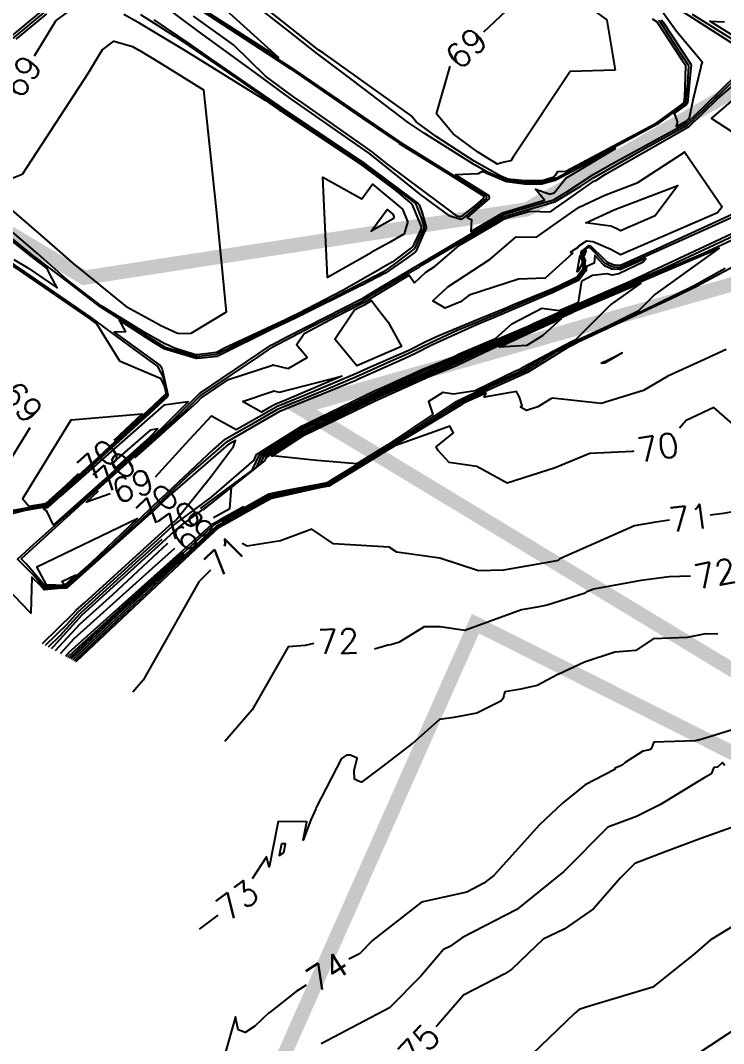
# Model space of a CAD drawing. Header units: metres. Extents: x 729358 to 732680, y 1423022 to 1426117.
# Drawn here: x 730334.4 to 730522, y 1425700.8 to 1425973.9 of the extents above; entities that cross this region are included whole.
import ezdxf

# ---------------------------------------------------------------- set-up
doc = ezdxf.new("R2010")
doc.units = ezdxf.units.M
doc.header["$MEASUREMENT"] = 0
doc.linetypes.add('PHANTOM', pattern=[2.5, 1.25, -0.25, 0.25, -0.25, 0.25, -0.25])
for name, color, linetype in [('36Bound', 6, 'PHANTOM'), ('HR36 IE-Exi_Xref$0$CONTOUR', 8, 'Continuous'), ('HR36 IE-Exi_Xref$0$CONTOURINDEX', 10, 'Continuous'), ('HR36 IE-Exi_Xref$0$CONTOURTEXT', 7, 'Continuous')]:
    doc.layers.add(name, color=color, linetype=linetype)
doc.styles.add('HR36 IE-Exi_Xref$0$5mm', font='simplex', dxfattribs={"height": 5})

msp = doc.modelspace()

# ---------------------------------------------------------------- linework, layer by layer
at = {"layer": '36Bound', "const_width": 3.84}
for points in [[(730289.62, 1426031.78), (730277.2, 1426016.1), (730269.75, 1426006.7), (730241.78, 1425971.41), (730272.49, 1425952.62), (730351.35, 1425905.24), (730469.54, 1425923.49), (730552.01, 1425970.78), (730324.34, 1426107.99)], [(730651.35, 1425723.57), (730689.66, 1425791.16), (730730.52, 1425863.24), (730619.16, 1425930.32), (730510.42, 1425899.52), (730408.63, 1425870.63)]]:
    msp.add_lwpolyline(points, close=True, dxfattribs=at)
msp.add_lwpolyline([(731089.29, 1424869.87), (731097.59, 1425120.07), (731110.41, 1425192.42), (731138.07, 1425349.11), (731186.64, 1425492.9), (731134.88, 1425523.96), (731220.89, 1425664.9), (730803.81, 1425911.35), (730764.78, 1425842.6), (730723.84, 1425770.49), (730682.74, 1425698.76), (730672.5, 1425703.91), (730659.08, 1425710.65), (730650.07, 1425715.18), (730455.78, 1425812.86), (730385.15, 1425653.57), (730390.36, 1425601.87), (730354.83, 1425374.71), (730264.08, 1425176.5), (730117.5, 1425088.87), (729994.08, 1425024.16), (729814.03, 1424892.64)], dxfattribs=at)
at = {"layer": 'HR36 IE-Exi_Xref$0$CONTOUR', "flags": 128}
for points, elevation in [([(730321.25, 1425960.89), (730340.87, 1425977.09), (730340.88, 1425977.1), (730341.03, 1425977.19), (730341.84, 1425977.49), (730350.44, 1425980.49), (730350.66, 1425980.51), (730350.67, 1425980.51), (730354.52, 1425980.02), (730356.34, 1425984.93), (730356.17, 1425986.66), (730353.73, 1425988.37), (730353.7, 1425988.38), (730353.5, 1425988.45), (730353.39, 1425988.45), (730352.02, 1425988.23), (730344.94, 1425986.84), (730344.78, 1425986.76), (730344.75, 1425986.75), (730344.69, 1425986.72), (730342.11, 1425984.35), (730335, 1425977.96), (730333.68, 1425976.75)], 70.5), ([(730511.82, 1425961.97), (730511.87, 1425961.76), (730511.88, 1425961.72), (730511.55, 1425953.54), (730511.41, 1425952.18), (730511.37, 1425952.01), (730511.34, 1425951.96), (730511.21, 1425951.8), (730510.05, 1425950.94), (730503.87, 1425946.39), (730503.86, 1425946.38), (730503.82, 1425946.35), (730479.91, 1425933.56), (730477.7, 1425933.49), (730477.05, 1425932.5), (730476.97, 1425932.45), (730476.71, 1425932.04), (730476.72, 1425932.04), (730474.2, 1425931.27), (730473.95, 1425931.2), (730473.86, 1425931.18), (730473.8, 1425931.18), (730473.79, 1425931.18), (730473.78, 1425931.17), (730469.76, 1425931.12), (730469.23, 1425931.11), (730469.18, 1425931.11), (730469.18, 1425931.11), (730465.32, 1425931.42), (730464.43, 1425931.54), (730464.41, 1425931.54), (730464.25, 1425931.59), (730462.57, 1425932.31), (730455.44, 1425936.36), (730455.43, 1425936.36), (730455.41, 1425936.38), (730452.67, 1425938.1), (730445.34, 1425942.95), (730440, 1425946.85), (730438.81, 1425948.3), (730438.78, 1425948.32), (730415.13, 1425965.28), (730413.95, 1425966.02), (730388.11, 1425986.51)], 69.5), ([(730383.75, 1425976.48), (730403.21, 1425964), (730382.75, 1425982.65)], 70.5), ([(730458.02, 1425970.91), (730463.94, 1425976.5), (730477.07, 1425981.61), (730483.9, 1425979.04), (730490.82, 1425974.04), (730490.89, 1425973.98), (730493.03, 1425960.67)], 69), ([(730338.14, 1425964.44), (730343.83, 1425973.78), (730343.92, 1425973.88), (730349.38, 1425977.92)], 69), ([(730378.15, 1425979.63), (730400.33, 1425964.96), (730406.36, 1425961.09), (730425.59, 1425947.79), (730435.39, 1425941.12), (730435.4, 1425941.11), (730435.41, 1425941.1), (730449, 1425932.68)], 69.5), ([(730333.2, 1425968.95), (730335.67, 1425971), (730341.38, 1425975.71)], 69.5), ([(730361.98, 1425975.63), (730365.78, 1425973.44), (730365.86, 1425973.4), (730378.27, 1425965.86), (730399.64, 1425952.63), (730403.39, 1425950.04), (730403.83, 1425949.74), (730404.26, 1425949.45), (730425.47, 1425935.24), (730434.23, 1425928.73), (730438.65, 1425925.06), (730438.81, 1425924.84), (730441.29, 1425918.91), (730441.32, 1425918.49), (730441.16, 1425917.93), (730439.33, 1425914.2), (730439.1, 1425913.67), (730438.98, 1425913.53), (730438.96, 1425913.51), (730433.55, 1425909.35), (730430.74, 1425907.78), (730430.65, 1425907.73), (730420.24, 1425901.75), (730408.54, 1425895.65), (730407.41, 1425895.11), (730407.4, 1425895.1), (730407.39, 1425895.1), (730405.05, 1425894.01), (730388.84, 1425886.38), (730386.65, 1425885.29), (730386.63, 1425885.28), (730386.51, 1425885.25), (730385.86, 1425885.19), (730381.49, 1425884.6), (730381.47, 1425884.6), (730381.28, 1425884.62), (730380.58, 1425884.82), (730375.5, 1425886.39), (730373.01, 1425887.53), (730372.89, 1425887.59), (730367.6, 1425890.51), (730357.24, 1425896.88), (730355.91, 1425897.73), (730355.88, 1425897.75), (730346.81, 1425904.7)], 69), ([(730366.37, 1425975.51), (730375.39, 1425969.85), (730379.5, 1425967.07), (730393.75, 1425957.22), (730404.13, 1425950.01), (730414.39, 1425943.17), (730425.59, 1425935.66), (730433.25, 1425929.98), (730439.72, 1425925.13), (730439.83, 1425925), (730439.84, 1425924.97), (730439.9, 1425924.88), (730441.44, 1425920.81), (730442.03, 1425918.79), (730442.05, 1425918.63), (730442.04, 1425918.51), (730442.01, 1425918.42), (730440.73, 1425915.81), (730439.51, 1425913.03), (730439.44, 1425912.93), (730439.36, 1425912.84), (730434.04, 1425908.75), (730431.29, 1425906.88), (730431.24, 1425906.84), (730431.22, 1425906.83), (730417.03, 1425899.44), (730416.06, 1425898.97), (730407.5, 1425894.73), (730407.5, 1425894.72), (730407.49, 1425894.72), (730395.36, 1425889.02), (730386.86, 1425884.77), (730386.78, 1425884.75), (730386.71, 1425884.73), (730384.2, 1425884.48), (730381.46, 1425884.12), (730381.38, 1425884.12), (730381.26, 1425884.13), (730377.49, 1425885.25), (730373.01, 1425886.63), (730372.96, 1425886.65), (730372.88, 1425886.69), (730363.37, 1425892.54), (730355.56, 1425897.55), (730355.54, 1425897.56), (730347.33, 1425903.84)], 69.5), ([(730449, 1425932.68), (730457.79, 1425927.2), (730457.91, 1425927.07), (730457.95, 1425926.9), (730457.98, 1425926.67), (730457.93, 1425926.49), (730457.84, 1425926.39), (730455.72, 1425924.54), (730451.94, 1425921.56), (730451.75, 1425921.47), (730451.69, 1425921.46), (730451.47, 1425921.47), (730451.32, 1425921.55), (730450.81, 1425921.7), (730450.79, 1425921.71), (730432.33, 1425935.52), (730427.99, 1425938.99), (730427.98, 1425939), (730427.97, 1425939.01), (730409.98, 1425951.63), (730407.21, 1425953.56), (730399.72, 1425959.07), (730391.22, 1425967.42), (730380.51, 1425975.07)], 69.5), ([(730505.44, 1425974.09), (730505.88, 1425973.42), (730513.23, 1425962.26), (730513.24, 1425962.25), (730513.24, 1425962.23), (730513.32, 1425961.93), (730513.29, 1425961.23), (730512.34, 1425951.85), (730512.34, 1425951.84), (730512.14, 1425951.5), (730512.14, 1425951.5), (730508.83, 1425949.05), (730509.71, 1425946.75), (730509.6, 1425946.69), (730509.58, 1425946.68), (730509.31, 1425945.58), (730511.97, 1425947.03), (730511.97, 1425947.03), (730512.07, 1425947.1), (730512.29, 1425947.31), (730512.94, 1425947.94), (730513.88, 1425952.74), (730516.03, 1425961.5), (730516.02, 1425961.69), (730515.98, 1425961.75), (730515.99, 1425961.77), (730516.35, 1425962.69), (730509.45, 1425970.93), (730505.62, 1425976.34)], 70.5), ([(730530.27, 1425965.17), (730513.75, 1425975.51)], 69.5), ([(730502.98, 1425974.34), (730504.14, 1425973.66), (730504.3, 1425973.51), (730504.3, 1425973.5), (730504.31, 1425973.5), (730510.87, 1425963.41), (730511.8, 1425962.01), (730511.82, 1425961.97)], 69.5), ([(730531.05, 1425965.76), (730518.3, 1425973.74), (730522.25, 1425973.54)], 69), ([(730327.18, 1425929.84), (730334.85, 1425932.88), (730334.86, 1425932.9), (730352.5, 1425959.94), (730356.29, 1425966.15), (730356.33, 1425966.2), (730359.28, 1425968.39), (730359.39, 1425968.4), (730364.25, 1425966.99), (730364.3, 1425966.97), (730365.98, 1425966.01), (730366.01, 1425965.99), (730371.49, 1425962.66), (730383.18, 1425955.42), (730386.64, 1425922.58), (730389.29, 1425896.04), (730379.79, 1425890.3)], 68.5), ([(730493.03, 1425960.67), (730481.07, 1425960.26), (730465.88, 1425937.41), (730465.84, 1425937.39), (730465.22, 1425936.42), (730463.48, 1425936.05), (730463.47, 1425936.05), (730461.57, 1425935.57), (730461.46, 1425935.6), (730456.37, 1425938.86), (730456.36, 1425938.87), (730449.86, 1425943.62), (730445.41, 1425949.02), (730449.04, 1425961.69)], 69), ([(730347.33, 1425903.84), (730338.51, 1425910.51), (730338.5, 1425910.52), (730316.25, 1425928.58), (730304.69, 1425937.83), (730304.57, 1425937.99), (730304.54, 1425938.19), (730304.51, 1425938.3), (730304.52, 1425938.39), (730305.02, 1425939.75), (730306.31, 1425943.82), (730306.39, 1425943.95), (730306.42, 1425944), (730320.28, 1425957.97), (730321.89, 1425959.6), (730321.94, 1425959.64), (730321.94, 1425959.64), (730323.11, 1425960.61)], 69.5), ([(730382.56, 1425873.89), (730397.94, 1425884.23), (730401.47, 1425886.6), (730401.53, 1425886.64), (730401.54, 1425886.64), (730412.06, 1425892.17), (730425.82, 1425899.18), (730425.84, 1425899.2), (730436.26, 1425905.47), (730440.83, 1425908.17), (730440.85, 1425908.19), (730453.15, 1425915.44), (730463.39, 1425921.52), (730463.44, 1425921.54), (730463.5, 1425921.57), (730468.93, 1425923.21), (730476.88, 1425925.48), (730476.96, 1425925.51), (730476.99, 1425925.53), (730483.89, 1425929.71), (730487.34, 1425931.98), (730487.35, 1425931.99), (730501.27, 1425939.91), (730512.33, 1425945.93), (730512.4, 1425945.98), (730512.43, 1425946.01), (730521.86, 1425955.1), (730525.69, 1425958.86)], 69.5), ([(730439.55, 1425903.87), (730442.54, 1425906.68), (730442.57, 1425906.69), (730445.04, 1425908.31), (730451.55, 1425913.88), (730461.16, 1425919.56), (730463.65, 1425921.04), (730463.66, 1425921.04), (730463.75, 1425921.08), (730465.06, 1425921.48), (730470.29, 1425922.97), (730475.79, 1425922.83), (730477.61, 1425924.14), (730477.7, 1425924.17), (730487.38, 1425930.99), (730487.61, 1425931.1), (730487.92, 1425931.22), (730490.51, 1425932.91), (730510.19, 1425944.12), (730512.51, 1425945.38), (730512.61, 1425945.45), (730512.62, 1425945.46), (730520.32, 1425952.89), (730525.89, 1425957.67)], 69), ([(730346.81, 1425904.7), (730339, 1425911.61), (730338.98, 1425911.62), (730312.39, 1425934.38), (730310.54, 1425941.19), (730327.56, 1425947.94), (730327.6, 1425947.97), (730331.26, 1425953.58)], 69), ([(730549.64, 1425939.12), (730539.08, 1425933.28), (730531.5, 1425939.47), (730531.48, 1425939.45), (730518.78, 1425947.75), (730526.61, 1425954.47), (730527.58, 1425954.34), (730527.63, 1425954.32), (730539.09, 1425949.25), (730545.71, 1425946.96), (730545.77, 1425946.93), (730549.35, 1425944.17), (730549.41, 1425944.09), (730550.35, 1425942.17), (730550.37, 1425941.84), (730549.77, 1425939.3), (730549.64, 1425939.12)], 68.5), ([(730456.52, 1425932.98), (730456.49, 1425932.98), (730450.49, 1425932.72), (730459.32, 1425927.22), (730459.34, 1425927.2), (730459.35, 1425927.17), (730459.45, 1425926.42), (730459.44, 1425926.39), (730459.43, 1425926.38), (730453.61, 1425921.29), (730454.63, 1425920.79), (730454.74, 1425920.77), (730454.51, 1425917.53), (730462.88, 1425922.5), (730463, 1425922.55), (730463.01, 1425922.55), (730474.25, 1425925.94), (730471.77, 1425928.83), (730475.7, 1425927.53), (730475.73, 1425927.53), (730475.75, 1425927.53), (730475.81, 1425927.62), (730476.77, 1425927.89), (730476.8, 1425927.9), (730479.93, 1425931.77), (730479.94, 1425931.77), (730493.14, 1425939.77), (730477.38, 1425931.32), (730477.37, 1425931.32), (730477.28, 1425931.28), (730477.05, 1425931.21), (730473.78, 1425930.26), (730473.77, 1425930.26), (730473.77, 1425930.26), (730473.71, 1425930.25), (730473.61, 1425930.23), (730473.34, 1425930.23), (730469.03, 1425930.17), (730469.03, 1425930.17), (730468.97, 1425930.17), (730468.91, 1425930.18), (730464.27, 1425930.79), (730464.13, 1425930.82), (730464.11, 1425930.83), (730457.62, 1425933.61), (730456.52, 1425932.98)], 70.5), ([(730466.67, 1425916.13), (730466.72, 1425916.15), (730472.06, 1425916.01), (730479.36, 1425921.23), (730479.4, 1425921.24), (730483.46, 1425924.1), (730490.3, 1425927.29), (730499.15, 1425930.64), (730511.56, 1425938.76), (730511.62, 1425938.8), (730521.61, 1425924.12), (730520.4, 1425922.51), (730494.49, 1425911.31), (730491.91, 1425912.77), (730487.36, 1425914.72), (730487.1, 1425914.77), (730485.53, 1425914.98), (730485.38, 1425914.94), (730485.21, 1425914.86), (730483.19, 1425913.53), (730483.09, 1425913.31), (730481.12, 1425912.04), (730481.5, 1425911.86), (730481.75, 1425911.78), (730474.43, 1425905.11), (730467.27, 1425904.86), (730454.07, 1425900.58), (730451.81, 1425898.77), (730447.69, 1425897.12), (730444.44, 1425899.03), (730448.43, 1425902.78), (730448.44, 1425902.79), (730459.73, 1425910.19), (730466.67, 1425916.13)], 68.5), ([(730436.77, 1425916.91), (730436.69, 1425916.81), (730432.67, 1425914.57), (730427.95, 1425911.93), (730427.91, 1425911.91), (730416.32, 1425905.25), (730415.04, 1425932.04), (730425.45, 1425926.3), (730428.31, 1425930.2), (730436.2, 1425923.64), (730436.29, 1425923.52), (730437.66, 1425920.24), (730437.67, 1425920.01), (730436.77, 1425916.91)], 68.5), ([(730379.79, 1425890.3), (730379.71, 1425890.28), (730376.41, 1425890.34), (730376.28, 1425890.37), (730371.65, 1425892.5), (730371.59, 1425892.52), (730362.76, 1425897.4), (730362.74, 1425897.41), (730348.5, 1425909), (730340, 1425916.51), (730340, 1425916.52), (730328.02, 1425926.77)], 68.5), ([(730524.62, 1425921.51), (730517.78, 1425918.37), (730494.55, 1425907.97), (730494.45, 1425907.95), (730494.32, 1425907.93), (730493.7, 1425907.99), (730492.51, 1425908.04), (730492.44, 1425908.06), (730492.33, 1425908.09), (730491.64, 1425908.4), (730490.59, 1425908.91), (730490.52, 1425908.96), (730490.42, 1425909.03), (730488.03, 1425911.64), (730486.46, 1425913.14), (730486.32, 1425913.24), (730486.13, 1425913.25), (730486.08, 1425913.26), (730486, 1425913.27), (730485.87, 1425913.26), (730485.8, 1425913.24), (730485.28, 1425912.95), (730484.44, 1425912.31), (730484.33, 1425912.19), (730484.29, 1425912.04), (730484.24, 1425911.84), (730484.26, 1425911.74), (730484.49, 1425911.07), (730485.04, 1425909.78), (730485.05, 1425909.74), (730485.07, 1425909.62), (730485.01, 1425909.09), (730484.89, 1425907.49), (730484.86, 1425907.4), (730484.79, 1425907.22), (730484.78, 1425907.19), (730484.28, 1425906.52), (730483.21, 1425905.05), (730483.15, 1425905), (730483.04, 1425904.9), (730480.68, 1425903.77), (730476.48, 1425901.77), (730470.45, 1425899.29), (730462.09, 1425895.72), (730456.75, 1425893.53), (730450.92, 1425891.13), (730444.01, 1425887.97), (730441.13, 1425886.53), (730438.32, 1425885.13), (730432.35, 1425882.51), (730424.08, 1425878.8), (730424.07, 1425878.79), (730415.89, 1425875.32), (730403.12, 1425870.14), (730403.07, 1425870.12), (730403.02, 1425870.09), (730395.39, 1425865.65), (730388.77, 1425861.91), (730388.76, 1425861.9), (730385.79, 1425859.32), (730371.78, 1425846.16), (730371.77, 1425846.15), (730359.08, 1425834.03), (730346.65, 1425822.96), (730346.53, 1425822.89), (730346.4, 1425822.84), (730346.34, 1425822.83), (730342.64, 1425822.92), (730341.06, 1425822.76), (730335.84, 1425828.87), (730334.53, 1425830.16), (730349.81, 1425844.18), (730367.68, 1425860.08), (730367.68, 1425860.08), (730378.34, 1425869.67), (730382.51, 1425873.85), (730382.53, 1425873.87), (730382.56, 1425873.89)], 69.5), ([(730524.47, 1425922.17), (730503.42, 1425912.52), (730494.51, 1425908.53), (730494.33, 1425908.5), (730494.28, 1425908.49), (730493.11, 1425908.6), (730492.7, 1425908.61), (730492.57, 1425908.65), (730492.53, 1425908.66), (730491.3, 1425909.22), (730490.98, 1425909.38), (730490.84, 1425909.47), (730490.81, 1425909.49), (730490.08, 1425910.29), (730486.58, 1425913.65), (730486.51, 1425913.69), (730486.06, 1425913.71), (730486.04, 1425913.72), (730486, 1425913.72), (730485.95, 1425913.72), (730485.91, 1425913.71), (730485.67, 1425913.57), (730484.05, 1425912.34), (730484, 1425912.29), (730483.98, 1425912.22), (730483.87, 1425911.83), (730483.88, 1425911.79), (730484.33, 1425910.5), (730484.64, 1425909.79), (730484.65, 1425909.7), (730484.66, 1425909.63), (730484.52, 1425908.37), (730484.47, 1425907.66), (730484.41, 1425907.49), (730484.38, 1425907.41), (730484.35, 1425907.36), (730483.44, 1425906.14), (730482.93, 1425905.44), (730482.82, 1425905.34), (730482.76, 1425905.3), (730478.18, 1425903.1), (730476.4, 1425902.25), (730465.91, 1425897.95), (730464.18, 1425897.21), (730455.47, 1425893.65), (730445.99, 1425889.73), (730443.66, 1425888.67), (730442.69, 1425888.18), (730437.97, 1425885.82), (730427.95, 1425881.43), (730424.04, 1425879.67), (730424.03, 1425879.67), (730410.32, 1425873.85), (730402.69, 1425870.76), (730402.66, 1425870.74), (730402.58, 1425870.7), (730398.03, 1425868.05), (730391.9, 1425864.58), (730385.3, 1425868.3), (730385.28, 1425868.27), (730378.36, 1425860.88), (730370.34, 1425851.96)], 69), ([(730382.36, 1425843.64), (730395.43, 1425853.26), (730396.3, 1425854.01), (730396.31, 1425854.04), (730398.04, 1425857.8), (730398.04, 1425857.81), (730406.99, 1425863.47), (730409.53, 1425865.11), (730409.54, 1425865.12), (730414.47, 1425867.5), (730429.18, 1425874.61), (730429.18, 1425874.61), (730429.18, 1425874.61), (730432.94, 1425876.3), (730442.3, 1425880.51), (730444.54, 1425881.43), (730450.23, 1425883.76), (730454.48, 1425885.77), (730470.05, 1425892.41), (730471.31, 1425892.97), (730481.36, 1425897.47), (730481.37, 1425897.48), (730491.9, 1425902.12), (730496.07, 1425903.89), (730526.85, 1425918.32)], 69.5), ([(730322.12, 1425915.79), (730335.42, 1425906.83), (730343.41, 1425901.32), (730353.11, 1425894.63), (730353.11, 1425894.63), (730364.97, 1425885.89), (730370.85, 1425881.62), (730370.89, 1425881.58), (730371, 1425881.43), (730371.05, 1425881.36), (730372.42, 1425878.66), (730373.42, 1425874.26), (730373.43, 1425874.22), (730373.43, 1425874.1), (730373.37, 1425874), (730373.29, 1425873.75), (730361.18, 1425862.42), (730341.44, 1425844.42), (730341.43, 1425844.42), (730341.34, 1425844.37), (730341.21, 1425844.3), (730329.87, 1425842.38)], 69.5), ([(730342.63, 1425806.26), (730343.23, 1425806.84), (730350.83, 1425815.19), (730372.17, 1425834.53), (730376.84, 1425838.76), (730376.85, 1425838.77), (730385.68, 1425845.27), (730397.3, 1425854.59), (730397.31, 1425854.59), (730398.69, 1425857.62), (730398.71, 1425857.64), (730405.39, 1425861.86), (730409.69, 1425864.65), (730409.71, 1425864.66), (730418.06, 1425868.69), (730429.34, 1425874.14), (730429.34, 1425874.15), (730429.35, 1425874.15), (730435.33, 1425876.83), (730442.47, 1425880.04), (730445.97, 1425881.48), (730450.4, 1425883.3), (730457.48, 1425886.65), (730470.16, 1425892.06), (730473.49, 1425893.55), (730481.47, 1425897.12), (730481.49, 1425897.13), (730489.85, 1425900.81), (730506.35, 1425907.82), (730526.16, 1425917.11)], 69), ([(730383.07, 1425843.13), (730398.43, 1425855.44), (730398.44, 1425855.44), (730399.35, 1425857.44), (730399.37, 1425857.46), (730403.79, 1425860.25), (730409.86, 1425864.18), (730409.88, 1425864.19), (730421.64, 1425869.88), (730429.51, 1425873.68), (730429.51, 1425873.68), (730429.52, 1425873.68), (730437.71, 1425877.36), (730442.64, 1425879.58), (730447.4, 1425881.53), (730450.56, 1425882.83), (730460.49, 1425887.53), (730470.28, 1425891.7), (730475.68, 1425894.12), (730481.59, 1425896.77), (730481.61, 1425896.78), (730487.8, 1425899.51), (730516.62, 1425911.76), (730525.46, 1425915.9)], 68.5), ([(730529.56, 1425910.79), (730517.23, 1425904.23), (730514.3, 1425902.61), (730514.29, 1425902.6), (730514.27, 1425902.59), (730509.57, 1425900.28), (730483.18, 1425888.04), (730482.38, 1425887.58), (730481.39, 1425887.06), (730481.39, 1425887.06), (730481.31, 1425887.02), (730480.74, 1425886.66), (730480.68, 1425886.79), (730480.68, 1425886.79), (730469.7, 1425879.92), (730469.69, 1425879.92), (730456.43, 1425873.97), (730451.76, 1425871.72), (730451.72, 1425871.7), (730451.71, 1425871.69), (730446.95, 1425868.5), (730430.55, 1425858.64), (730424.05, 1425854.68), (730416.5, 1425850.09), (730416.4, 1425850.05), (730416.33, 1425850.03), (730408.41, 1425848.48), (730401.06, 1425846.86), (730401, 1425846.84), (730400.91, 1425846.8), (730393.67, 1425842.76), (730386.59, 1425838.81), (730368.19, 1425821.96), (730348.33, 1425803.2), (730348.32, 1425803.21)], 69), ([(730483.1, 1425906.9), (730482.97, 1425906.77), (730482.95, 1425906.79), (730483.71, 1425911.25), (730484.17, 1425909.93), (730484.23, 1425909.79), (730484.25, 1425909.66), (730484.25, 1425909.65), (730484.14, 1425908.65), (730484.09, 1425908.56), (730483.1, 1425906.9)], 68.5), ([(730331.69, 1425908.76), (730335, 1425906.53), (730352.3, 1425894.59), (730352.92, 1425894.16), (730352.93, 1425894.16), (730354.71, 1425892.84), (730360.78, 1425882.99), (730371.45, 1425878.52), (730371.53, 1425878.45), (730371.63, 1425878.53), (730372.67, 1425876.48), (730373.11, 1425874.56), (730373.13, 1425874.5), (730373.12, 1425874.3), (730373.02, 1425874.14), (730372.99, 1425874.03), (730353.73, 1425856.01), (730341.31, 1425844.68), (730341.3, 1425844.68), (730341.15, 1425844.61), (730341.07, 1425844.57), (730330.36, 1425842.75)], 69), ([(730522.46, 1425907.66), (730514, 1425902.99), (730514, 1425902.99), (730513.96, 1425902.97), (730500.36, 1425896.3), (730481.27, 1425887.44), (730481.22, 1425887.41), (730477.04, 1425885.22), (730469, 1425880.19), (730468.99, 1425880.19), (730459.79, 1425876.06), (730451.02, 1425871.83), (730451, 1425871.82), (730450.97, 1425871.81), (730442.04, 1425865.83), (730430.48, 1425858.88), (730420.98, 1425853.09), (730416.43, 1425850.33), (730416.3, 1425850.28), (730416.26, 1425850.26), (730405.74, 1425848.22), (730400.86, 1425847.14), (730400.82, 1425847.12), (730400.71, 1425847.08), (730391.07, 1425841.69), (730388.18, 1425840.08)], 68.5), ([(730364.88, 1425857.1), (730367.81, 1425859.7), (730367.81, 1425859.7), (730381.54, 1425872.04), (730382.7, 1425873.22), (730382.74, 1425873.25), (730382.75, 1425873.25), (730389.9, 1425878.06), (730401.64, 1425881.91), (730401.67, 1425881.95), (730405.81, 1425881.02), (730405.82, 1425881.02), (730410.87, 1425883.94), (730408.06, 1425887.34), (730410.09, 1425890.37), (730418.46, 1425894.77), (730425.94, 1425898.58), (730425.99, 1425898.61), (730438.1, 1425905.9), (730439.55, 1425903.87)], 69), ([(730429.85, 1425872.75), (730429.85, 1425872.75), (730442.48, 1425878.42), (730442.97, 1425878.65), (730450.26, 1425881.64), (730450.9, 1425881.9), (730466.49, 1425889.29), (730470.51, 1425891), (730480.04, 1425895.27), (730481.81, 1425896.06), (730481.85, 1425896.08), (730483.7, 1425896.9), (730499.87, 1425903.77), (730499.88, 1425903.77), (730491.96, 1425898.05), (730482.43, 1425888.57), (730481.96, 1425888.34), (730481.38, 1425888.07), (730481.38, 1425888.07), (730468.57, 1425881.33), (730467.6, 1425880.73), (730467.6, 1425880.73), (730466.49, 1425880.23), (730455.69, 1425875.03), (730449.94, 1425874.16), (730447.08, 1425874.56), (730447.05, 1425874.54), (730443.26, 1425872.21), (730444.45, 1425868.66), (730432.22, 1425860.48), (730430.34, 1425859.35), (730424.1, 1425855.55), (730413.52, 1425856.43), (730413.43, 1425856.41), (730401.64, 1425857.71), (730401.41, 1425857.57), (730401.41, 1425857.57), (730410.19, 1425863.24), (730410.22, 1425863.26), (730428.82, 1425872.25), (730429.84, 1425872.75), (730429.85, 1425872.75)], 67.5), ([(730429.6, 1425897.04), (730432.52, 1425893.34), (730436.06, 1425886.88), (730424.17, 1425881.7), (730418.28, 1425888.85), (730423.52, 1425896.66), (730424.87, 1425897.37), (730426.07, 1425897.98), (730426.13, 1425898.01), (730428.08, 1425899.18), (730429.6, 1425897.04)], 68.5), ([(730462.05, 1425886.64), (730469.5, 1425890.17), (730470.62, 1425890.65), (730478.79, 1425894.3), (730473.8, 1425889.8), (730469.53, 1425887.13), (730462.05, 1425886.64)], 67), ([(730522.71, 1425886.1), (730515.92, 1425882.94), (730507.12, 1425878.92), (730500.63, 1425875.11), (730489.34, 1425871.62), (730476.35, 1425873.06), (730475.9, 1425872.92), (730475.89, 1425872.92), (730475.89, 1425872.92), (730472.41, 1425870.75), (730469.39, 1425869.79), (730467.84, 1425870.65), (730468.26, 1425871.04), (730467.65, 1425873.06), (730467.52, 1425873.31), (730467.17, 1425873.93), (730467.04, 1425874.19), (730466.7, 1425874.81), (730458.15, 1425873.35), (730458.63, 1425874.37), (730453.08, 1425871.88), (730452.5, 1425871.6), (730452.45, 1425871.58), (730452.45, 1425871.58), (730451.85, 1425871.18), (730430.62, 1425858.4), (730427.12, 1425856.27), (730416.56, 1425849.85), (730416.5, 1425849.83), (730416.4, 1425849.79), (730411.08, 1425848.75), (730401.26, 1425846.59), (730401.17, 1425846.55), (730401.12, 1425846.53), (730396.28, 1425843.83), (730386.86, 1425838.57), (730374.66, 1425827.4), (730348.78, 1425802.96), (730348.77, 1425802.96)], 69.5), ([(730489.38, 1425882.41), (730489.38, 1425882.41), (730489.98, 1425882.74), (730490.01, 1425882.73), (730491.05, 1425883.24), (730494.95, 1425885.14), (730490.43, 1425882.48), (730490.1, 1425882.38), (730489.72, 1425882.42), (730489.47, 1425882.35), (730489.38, 1425882.41)], 69), ([(730393.58, 1425872.21), (730401.83, 1425874.92), (730401.93, 1425875.01), (730403.52, 1425874.65), (730420.11, 1425878.9), (730404.74, 1425872.38), (730402.26, 1425871.37), (730402.25, 1425871.36), (730402.13, 1425871.3), (730400.67, 1425870.45), (730398.69, 1425869.33), (730393.58, 1425872.21)], 68.5), ([(730343.04, 1425839.15), (730367.42, 1425860.84), (730367.42, 1425860.84), (730371.94, 1425864.91), (730379.07, 1425872.07), (730372.66, 1425871.22), (730345.15, 1425847.03), (730341.7, 1425843.89), (730341.7, 1425843.89), (730341.47, 1425843.77), (730341.29, 1425843.74), (730340.47, 1425843.54), (730341.04, 1425843.04), (730341.04, 1425843.03), (730341.21, 1425843.08), (730343.04, 1425839.15)], 70.5), ([(730334.94, 1425846.19), (730334.99, 1425846.29), (730347.92, 1425867.25), (730366.84, 1425868.84), (730359.28, 1425861.77)], 68.5), ([(730326.23, 1425847.92), (730326.24, 1425847.96), (730336.91, 1425865.24)], 69), ([(730359.42, 1425854.22), (730367.29, 1425861.22), (730367.29, 1425861.22), (730368.75, 1425862.53), (730371.05, 1425864.84), (730368.98, 1425864.56), (730358.78, 1425855.6), (730359.42, 1425854.22)], 71), ([(730340.24, 1425807.54), (730348.43, 1425815.55), (730349.23, 1425816.43), (730351.47, 1425818.46), (730375.24, 1425840.01), (730375.36, 1425840.09), (730375.93, 1425840.59), (730385.1, 1425851.95), (730391.18, 1425860.13), (730391.2, 1425860.19), (730391.71, 1425861.79), (730390.11, 1425860.86), (730389.85, 1425860.71), (730389.78, 1425860.66), (730374.92, 1425847.77), (730372.72, 1425845.7), (730372.72, 1425845.7), (730370.73, 1425843.8), (730346.78, 1425822.46), (730346.75, 1425822.45), (730346.5, 1425822.34), (730346.49, 1425822.34), (730345.52, 1425822.36), (730340.7, 1425821.86), (730339.71, 1425823.01), (730337.38, 1425825.31), (730337.13, 1425815.64), (730336.78, 1425816.01), (730329.01, 1425824.16)], 70.5), ([(730349.72, 1425852.82), (730346.28, 1425849.6), (730341.17, 1425844.95), (730341.16, 1425844.94), (730340.97, 1425844.85), (730340.94, 1425844.83), (730336.61, 1425844.1), (730334.94, 1425846.19)], 68.5), ([(730358.28, 1425847.51), (730351.95, 1425845.31), (730355.2, 1425848.3)], 69), ([(730346.43, 1425804.22), (730346.43, 1425804.22), (730347.27, 1425805.14), (730385.38, 1425839.24), (730385.66, 1425839.51), (730385.66, 1425839.51), (730393.89, 1425844.04), (730387.49, 1425840.47)], 67.5), ([(730523.9, 1425842.6), (730521.99, 1425842.23), (730521.27, 1425842.2), (730518.41, 1425841.84)], 71), ([(730365.5, 1425840.84), (730353.25, 1425829.14), (730346.58, 1425823.2), (730346.42, 1425823.12), (730346.35, 1425823.09), (730346.27, 1425823.08), (730341.32, 1425823.2), (730341.32, 1425823.2), (730338.69, 1425828.02), (730365.7, 1425841.03)], 69), ([(730507.54, 1425840.45), (730503.9, 1425839.98), (730498.24, 1425838.97), (730478.34, 1425830.13), (730477.85, 1425829.75), (730475.57, 1425829.27), (730463.31, 1425827.15), (730456.61, 1425826.92), (730446.32, 1425830.36), (730434.83, 1425831.99), (730432.77, 1425833.29), (730417.88, 1425834.16), (730412.09, 1425838.13), (730403.78, 1425834.99), (730394.87, 1425833.51), (730393.49, 1425834.22)], 71), ([(730341.83, 1425806.69), (730344.96, 1425809.74), (730350.3, 1425815.6), (730365.27, 1425829.17), (730372.2, 1425835.46)], 69.5), ([(730343.74, 1425805.67), (730343.74, 1425805.67), (730350.16, 1425812.72), (730359.05, 1425820.67), (730373.71, 1425834.37)], 68.5), ([(730377.53, 1425831.96), (730348.78, 1425805.64), (730346.97, 1425803.93), (730346.96, 1425803.94)], 67.5), ([(730378.02, 1425831.44), (730361.72, 1425816.52), (730347.88, 1425803.45), (730347.87, 1425803.45)], 68.5), ([(730349.12, 1425825.88), (730347.42, 1425824.26), (730346.52, 1425823.45), (730346.3, 1425823.34), (730346.29, 1425823.34), (730346.19, 1425823.33), (730345.65, 1425823.34), (730345.8, 1425823.45), (730345.44, 1425824.11), (730349.12, 1425825.88)], 68.5), ([(730385.1, 1425827.13), (730381.97, 1425824.06), (730367.08, 1425797.78), (730364.33, 1425794.61)], 71), ([(730520.51, 1425810.08), (730517.2, 1425810.14), (730512.32, 1425809.18), (730503.19, 1425808.83), (730498.6, 1425805.72), (730493, 1425805.27), (730484.85, 1425802.61), (730477.84, 1425799.26), (730477.81, 1425799.25), (730472.26, 1425796.36), (730467.86, 1425795.41), (730463.67, 1425794.65), (730463.46, 1425794), (730463.37, 1425793.7), (730463.15, 1425793.05), (730463.06, 1425792.75), (730462.57, 1425792.15), (730456.11, 1425789), (730450.02, 1425787.76), (730446.2, 1425787.28), (730438.86, 1425780.81), (730438.84, 1425780.79), (730431.06, 1425774.84), (730425.34, 1425770.51), (730425.01, 1425770.67), (730424.43, 1425770.93), (730424.1, 1425771.09), (730423.52, 1425771.35), (730423.39, 1425773.69), (730424.19, 1425776.95), (730424.19, 1425776.96), (730422.46, 1425777.78), (730421.36, 1425777.71), (730420.07, 1425776.9), (730413.31, 1425763.8), (730413.31, 1425763.79), (730413.17, 1425763.39), (730411.88, 1425760.44), (730409.78, 1425755.08), (730410.78, 1425759.98), (730403.15, 1425760.06), (730400.75, 1425747.82), (730400, 1425750.57), (730396.15, 1425744.72)], 73), ([(730522.31, 1425775.03), (730521.71, 1425775.69), (730521.63, 1425775.69), (730520.42, 1425774.53), (730519.42, 1425774.49), (730519.07, 1425773.67), (730519.03, 1425773.57), (730518.66, 1425772.76), (730518.62, 1425772.66), (730517.02, 1425771.82), (730517.02, 1425771.82), (730516.79, 1425771.68), (730505.15, 1425764.56), (730498.74, 1425761.39), (730491.08, 1425758.48), (730479.47, 1425746.78), (730479.44, 1425746.75), (730479.36, 1425746.69), (730466.8, 1425736.55), (730452.34, 1425729.08), (730448.92, 1425726.7), (730447.25, 1425725.84), (730441.18, 1425718.78), (730432.86, 1425710.32), (730426.05, 1425706.76), (730414.6, 1425700.7)], 74.5), ([(730534.95, 1425762.26), (730515.98, 1425755.54), (730506, 1425751.76), (730498.31, 1425748.84), (730494.52, 1425745.03), (730487.27, 1425736.72), (730479.45, 1425731.28), (730473.85, 1425728.58), (730465.48, 1425720.64), (730463.65, 1425719.37), (730452.6, 1425713.68), (730445.78, 1425705.76), (730445.22, 1425705.17)], 75), ([(730404.04, 1425754.05), (730403.42, 1425750.92), (730404.66, 1425751.76), (730405.12, 1425754.04), (730404.04, 1425754.05)], 73.5), ([(730387.05, 1425735.04), (730382.05, 1425731.26)], 73), ([(730527.46, 1425706.21), (730513.91, 1425697.19)], 77)]:
    msp.add_lwpolyline(points, dxfattribs=dict(at, elevation=elevation))
at = {"layer": 'HR36 IE-Exi_Xref$0$CONTOURINDEX', "flags": 128}
for points, elevation in [([(730512.53, 1425962.11), (730512.55, 1425961.99), (730512.6, 1425961.82), (730512.42, 1425957.38), (730511.87, 1425952.01), (730511.85, 1425951.93), (730511.74, 1425951.73), (730511.67, 1425951.65), (730507.12, 1425948.29), (730504.21, 1425946.14), (730504.17, 1425946.11), (730504.15, 1425946.1), (730491.44, 1425939.3), (730477.47, 1425931.81), (730477.41, 1425931.79), (730477.36, 1425931.77), (730475.62, 1425931.24), (730473.87, 1425930.73), (730473.82, 1425930.72), (730473.78, 1425930.72), (730473.75, 1425930.71), (730473.7, 1425930.7), (730471.55, 1425930.67), (730469.13, 1425930.64), (730469.1, 1425930.64), (730469.07, 1425930.64), (730467.12, 1425930.8), (730464.35, 1425931.16), (730464.27, 1425931.18), (730464.18, 1425931.21), (730458.98, 1425933.44), (730455.59, 1425935.36), (730455.55, 1425935.38), (730455.54, 1425935.39), (730442.08, 1425943.86), (730437.84, 1425946.67), (730437.82, 1425946.68), (730437.81, 1425946.69), (730421.43, 1425959.13), (730413.27, 1425965.27), (730405.65, 1425971.34), (730387.35, 1425985.67)], 70), ([(730439.99, 1425938.79), (730458.55, 1425927.21), (730458.62, 1425927.13), (730458.65, 1425927.03), (730458.72, 1425926.54), (730458.69, 1425926.44), (730458.63, 1425926.38), (730453.99, 1425922.33), (730452.18, 1425920.9), (730452.08, 1425920.85), (730451.81, 1425920.79), (730451.71, 1425920.8), (730451.63, 1425920.83), (730448.95, 1425921.65), (730448.84, 1425921.71), (730441.14, 1425927.47), (730427.54, 1425938.37), (730427.53, 1425938.37), (730427.5, 1425938.39), (730424.07, 1425940.8), (730406.2, 1425953.23), (730396.07, 1425960.68), (730382.16, 1425970.83), (730372.35, 1425978.05)], 70), ([(730378.31, 1425979.8), (730392.04, 1425970.72), (730406.45, 1425961.48), (730415.64, 1425955.12), (730435.97, 1425941.28), (730435.97, 1425941.28), (730435.99, 1425941.26), (730439.99, 1425938.79)], 70), ([(730526.92, 1425966.19), (730506.18, 1425979.5)], 70), ([(730328.46, 1425965.95), (730341.12, 1425976.4)], 70), ([(730369.93, 1425974.06), (730379.25, 1425967.75), (730384.1, 1425964.4), (730404.43, 1425950.29), (730424.51, 1425936.89), (730425.71, 1425936.08), (730426.54, 1425935.48), (730440.55, 1425924.96), (730440.6, 1425924.9), (730440.61, 1425924.89), (730440.74, 1425924.7), (730441.44, 1425922.85), (730442.63, 1425918.72), (730442.64, 1425918.67), (730442.62, 1425918.42), (730442.61, 1425918.38), (730442.14, 1425917.42), (730439.93, 1425912.38), (730439.89, 1425912.34), (730439.76, 1425912.18), (730437.4, 1425910.37), (730431.57, 1425906.39), (730431.55, 1425906.37), (730431.51, 1425906.35), (730425.52, 1425903.23), (730425.11, 1425903.03), (730407.6, 1425894.34), (730407.6, 1425894.33), (730407.59, 1425894.33), (730401.88, 1425891.65), (730387.07, 1425884.25), (730386.93, 1425884.21), (730386.91, 1425884.2), (730382.55, 1425883.78), (730381.43, 1425883.63), (730381.28, 1425883.65), (730381.23, 1425883.65), (730374.4, 1425885.67), (730372.87, 1425886.14), (730372.77, 1425886.19), (730372.74, 1425886.2), (730369.51, 1425888.19), (730360.68, 1425893.85), (730362.39, 1425890.75), (730359.39, 1425890.7), (730371.64, 1425881.79), (730371.65, 1425881.79), (730371.68, 1425881.75), (730371.83, 1425881.51), (730372.16, 1425880.85), (730373.73, 1425873.96), (730373.73, 1425873.94), (730373.73, 1425873.89), (730373.71, 1425873.85), (730373.58, 1425873.46), (730368.63, 1425868.83), (730341.57, 1425844.16), (730341.57, 1425844.15), (730341.52, 1425844.13), (730341.34, 1425844.04), (730335.58, 1425843.06), (730327.05, 1425840.9)], 70), ([(730504.69, 1425973.98), (730504.77, 1425973.9), (730504.84, 1425973.84), (730504.87, 1425973.79), (730508.37, 1425968.42), (730512.51, 1425962.13), (730512.53, 1425962.11)], 70), ([(730341.04, 1425807.12), (730346.7, 1425812.65), (730349.77, 1425816.01), (730358.37, 1425823.82), (730375.77, 1425839.59), (730375.78, 1425839.59), (730385.39, 1425846.68), (730396.7, 1425856.51), (730396.71, 1425856.52), (730397.38, 1425857.99), (730397.38, 1425857.99), (730408.59, 1425865.08), (730409.37, 1425865.58), (730409.37, 1425865.58), (730410.88, 1425866.31), (730429.01, 1425875.08), (730429.01, 1425875.08), (730429.01, 1425875.08), (730430.56, 1425875.77), (730442.14, 1425880.97), (730443.12, 1425881.37), (730450.06, 1425884.23), (730451.47, 1425884.89), (730461.17, 1425889.03), (730465.52, 1425892.91), (730473.46, 1425897.1), (730478.14, 1425896.43), (730481.25, 1425897.83), (730481.25, 1425897.83), (730483.31, 1425898.73), (730484.14, 1425904.32), (730484.31, 1425904.45), (730487.03, 1425905.92), (730490.92, 1425906.36), (730492.22, 1425906.01), (730492.37, 1425906), (730494.04, 1425906.39), (730494.23, 1425906.46), (730500.58, 1425909.43), (730501.27, 1425910.4), (730494.59, 1425907.41), (730494.57, 1425907.41), (730494.37, 1425907.37), (730494.28, 1425907.38), (730492.33, 1425907.47), (730492.31, 1425907.47), (730492.13, 1425907.52), (730491.99, 1425907.58), (730490.21, 1425908.44), (730490.19, 1425908.45), (730490.03, 1425908.57), (730487.68, 1425911.14), (730487.5, 1425909.1), (730487.43, 1425909.07), (730485.38, 1425908.22), (730485.31, 1425907.32), (730485.31, 1425907.3), (730485.2, 1425907.02), (730485.2, 1425907.01), (730485.11, 1425906.9), (730483.5, 1425904.66), (730483.49, 1425904.65), (730483.32, 1425904.51), (730483.18, 1425904.44), (730476.56, 1425901.28), (730475, 1425900.64), (730460, 1425894.23), (730458.02, 1425893.41), (730455.86, 1425892.52), (730444.36, 1425887.28), (730439.57, 1425884.89), (730438.67, 1425884.43), (730436.74, 1425883.59), (730424.12, 1425877.92), (730424.1, 1425877.91), (730421.47, 1425876.8), (730403.55, 1425869.53), (730403.48, 1425869.49), (730403.47, 1425869.49), (730392.75, 1425863.26), (730389.31, 1425861.31), (730389.27, 1425861.28), (730380.35, 1425853.54), (730372.25, 1425845.93), (730372.25, 1425845.92), (730364.9, 1425838.91), (730346.72, 1425822.71), (730346.64, 1425822.67), (730346.45, 1425822.59), (730346.42, 1425822.58), (730344.08, 1425822.64), (730340.88, 1425822.31), (730337.77, 1425825.94), (730333.56, 1425830.1), (730337.91, 1425834.09), (730367.55, 1425860.46), (730367.55, 1425860.46), (730375.14, 1425867.29), (730382.31, 1425874.49), (730382.32, 1425874.5), (730382.37, 1425874.53), (730388.18, 1425878.44), (730401.34, 1425887.3), (730401.37, 1425887.32), (730401.4, 1425887.34), (730405.65, 1425889.57), (730425.69, 1425899.78), (730425.7, 1425899.79), (730429.83, 1425902.28), (730440.74, 1425908.74), (730440.75, 1425908.74), (730445.13, 1425911.33), (730463.14, 1425922.01), (730463.22, 1425922.05), (730463.25, 1425922.06), (730472.8, 1425924.94), (730476.67, 1425926.04), (730476.7, 1425926.06), (730476.78, 1425926.1), (730480.14, 1425928.13), (730487.16, 1425932.76), (730487.18, 1425932.77), (730492.35, 1425935.71), (730512.15, 1425946.48), (730512.18, 1425946.5), (730512.25, 1425946.55), (730517.08, 1425951.21), (730525.61, 1425959.59)], 70), ([(730332.55, 1425910.06), (730336.31, 1425907.86), (730344.11, 1425902.52), (730342.19, 1425906.14), (730341.45, 1425907.73), (730338.13, 1425910.24), (730338.13, 1425910.24), (730336.95, 1425911.2), (730303.83, 1425937.69)], 70), ([(730493.56, 1425918.28), (730491.93, 1425918.98), (730491.84, 1425919), (730485.22, 1425919.86), (730492.99, 1425923.48), (730509.83, 1425929.86), (730503.77, 1425921.77), (730494.49, 1425917.76), (730493.56, 1425918.28)], 68), ([(730433.85, 1425920.93), (730433.84, 1425920.91), (730427.93, 1425917.62), (730432.23, 1425923.48), (730433.75, 1425922.22), (730433.76, 1425922.2), (730434.03, 1425921.57), (730434.03, 1425921.52), (730433.85, 1425920.93)], 68), ([(730385.86, 1425841.2), (730390.27, 1425843.64), (730390.7, 1425849.19), (730399.56, 1425856.29), (730399.57, 1425856.29), (730400.01, 1425857.26), (730400.03, 1425857.28), (730402.19, 1425858.64), (730410.02, 1425863.71), (730410.05, 1425863.73), (730425.23, 1425871.07), (730429.67, 1425873.21), (730429.68, 1425873.22), (730429.68, 1425873.22), (730440.09, 1425877.89), (730442.81, 1425879.11), (730448.83, 1425881.59), (730450.73, 1425882.37), (730463.49, 1425888.41), (730470.39, 1425891.35), (730477.86, 1425894.7), (730481.7, 1425896.41), (730481.73, 1425896.43), (730485.75, 1425898.2), (730520.82, 1425913.1), (730520.85, 1425913.12), (730503.68, 1425900.7), (730499.23, 1425896.28), (730491.16, 1425892.32), (730481.32, 1425887.76), (730481.3, 1425887.74), (730472.8, 1425883.28), (730468.3, 1425880.46), (730468.3, 1425880.46), (730463.14, 1425878.14), (730450.28, 1425871.95), (730450.27, 1425871.94), (730450.23, 1425871.92), (730437.13, 1425863.15), (730430.41, 1425859.11), (730417.91, 1425851.51), (730416.36, 1425850.57), (730416.2, 1425850.51), (730416.19, 1425850.5), (730403.07, 1425847.95), (730400.66, 1425847.42), (730400.64, 1425847.41), (730400.5, 1425847.35), (730388.46, 1425840.62), (730386.05, 1425839.28), (730355.25, 1425811.08), (730347.42, 1425803.69), (730347.41, 1425803.69)], 68), ([(730484.63, 1425911.7), (730484.65, 1425911.64), (730484.85, 1425911.19), (730485.25, 1425912.05), (730485.33, 1425912.42), (730485.19, 1425912.49), (730484.9, 1425912.33), (730484.83, 1425912.28), (730484.66, 1425912.1), (730484.6, 1425911.87), (730484.6, 1425911.85), (730484.63, 1425911.7)], 70), ([(730524.38, 1425866.23), (730519.44, 1425870.55), (730512, 1425867.09), (730510.28, 1425865.09)], 70), ([(730498.01, 1425858.91), (730497.72, 1425858.86), (730486.33, 1425858.28), (730477.03, 1425854.45), (730464.21, 1425850.37), (730456.17, 1425854.8), (730456.13, 1425854.82), (730448.73, 1425855.89), (730445.8, 1425859.05), (730445.28, 1425860.05), (730449.92, 1425863.78), (730449.87, 1425863.89), (730449.46, 1425864.66), (730449.4, 1425864.77), (730448.99, 1425865.55), (730445, 1425864.15), (730434.28, 1425860.33), (730430.69, 1425858.17), (730430.19, 1425857.86), (730416.63, 1425849.61), (730416.6, 1425849.6), (730416.47, 1425849.55), (730413.75, 1425849.02), (730401.46, 1425846.31), (730401.35, 1425846.27), (730401.32, 1425846.26), (730398.89, 1425844.9), (730387.13, 1425838.34), (730381.13, 1425832.85), (730349.23, 1425802.72), (730349.23, 1425802.72)], 70), ([(730345.08, 1425804.94), (730345.09, 1425804.94), (730348.72, 1425808.93), (730372.21, 1425829.95), (730375.54, 1425833.06)], 68), ([(730513.18, 1425825.55), (730507.48, 1425825.33), (730499.97, 1425824.37), (730487.25, 1425822.11), (730485.36, 1425821.27), (730485.04, 1425821.02), (730474.89, 1425817.78), (730472.27, 1425817.24), (730468.08, 1425816.51), (730452.93, 1425811.02), (730446.37, 1425811.97), (730442.07, 1425812.04), (730435.62, 1425808.01), (730435.47, 1425807.94), (730433.24, 1425807.25), (730432.5, 1425807.14), (730432.44, 1425807.14), (730432.44, 1425807.14), (730432.29, 1425807.13), (730432.16, 1425807.07), (730428.87, 1425806.05)], 72), ([(730412.62, 1425807.54), (730410.37, 1425807.02), (730405.77, 1425806.7), (730396.23, 1425789.87), (730388.9, 1425781.42)], 72), ([(730530.68, 1425786.5), (730515.44, 1425781.75), (730515.2, 1425781.74), (730515.1, 1425781.71), (730514.99, 1425781.69), (730514.9, 1425781.63), (730514.62, 1425781.6), (730503.39, 1425781.21), (730503.3, 1425781.01), (730503.01, 1425780.29), (730502.91, 1425780.08), (730502.62, 1425779.36), (730502.21, 1425779.14), (730500.5, 1425778.8), (730495.73, 1425775.79), (730494.98, 1425775.07), (730493.07, 1425774.3), (730492.78, 1425773.83), (730485.07, 1425769.85), (730479.04, 1425764.91), (730472.91, 1425759.16), (730460.65, 1425745.63), (730458.04, 1425743.53), (730453.52, 1425741.2), (730441.35, 1425738.54), (730428.41, 1425728.33), (730424.85, 1425724.71), (730422.02, 1425723.24)], 74), ([(730531.45, 1425736.27), (730520.33, 1425729.51), (730518.44, 1425728.39), (730514.37, 1425724.75), (730514.36, 1425724.76), (730503.13, 1425715.76), (730485.33, 1425710.46), (730483.48, 1425709.87), (730482.31, 1425708.85), (730468.52, 1425695.6)], 76), ([(730410.61, 1425716.34), (730407.95, 1425714.66), (730400.7, 1425708.97), (730400.68, 1425708.96), (730396.92, 1425705.4), (730394.34, 1425703.68), (730394.07, 1425703.79), (730393.4, 1425704.04), (730393.13, 1425704.15), (730392.47, 1425704.4), (730391.71, 1425707.88), (730388.82, 1425697.56)], 74)]:
    msp.add_lwpolyline(points, dxfattribs=dict(at, elevation=elevation))

# ---------------------------------------------------------------- texts
at = {"layer": 'HR36 IE-Exi_Xref$0$CONTOURTEXT', "char_height": 6.5, "attachment_point": 5, "style": 'HR36 IE-Exi_Xref$0$5mm'}
for s, insert, rotation in [('{69}', (730453.35, 1425966.5, 69), 43.3309), ('{69}', (730334.77, 1425958.97, 69), 56.8937), ('{69}', (730334.8, 1425871.99, 69), 311.9906), ('{70}', (730504.48, 1425859.95, 70), 9.1926), ('{70}', (730355.18, 1425856.57, 70), 42.3579), ('{70}', (730359.5, 1425853.3, 70), 41.661), ('{69}', (730364.35, 1425849.63, 69), 19.1829), ('{70}', (730370.92, 1425844.65, 70), 43.6746), ('{70}', (730376.7, 1425840.28, 70), 36.3685), ('{71}', (730512.98, 1425841.14, 71), 7.2845), ('{68}', (730380.33, 1425837.53, 68), 43.046), ('{71}', (730389.02, 1425830.96, 71), 44.3955), ('{72}', (730519.72, 1425826.21, 72), 11.1176), ('{72}', (730419.15, 1425808.15, 72), 2.1018), ('{73}', (730392.27, 1425738.99, 73), 37.0943), ('{74}', (730416.24, 1425719.9, 74), 32.2981), ('{75}', (730440.71, 1425700.42, 75), 46.4517)]:
    msp.add_mtext(s, dxfattribs=dict(at, insert=insert, rotation=rotation))

doc.saveas('drawing.dxf')
